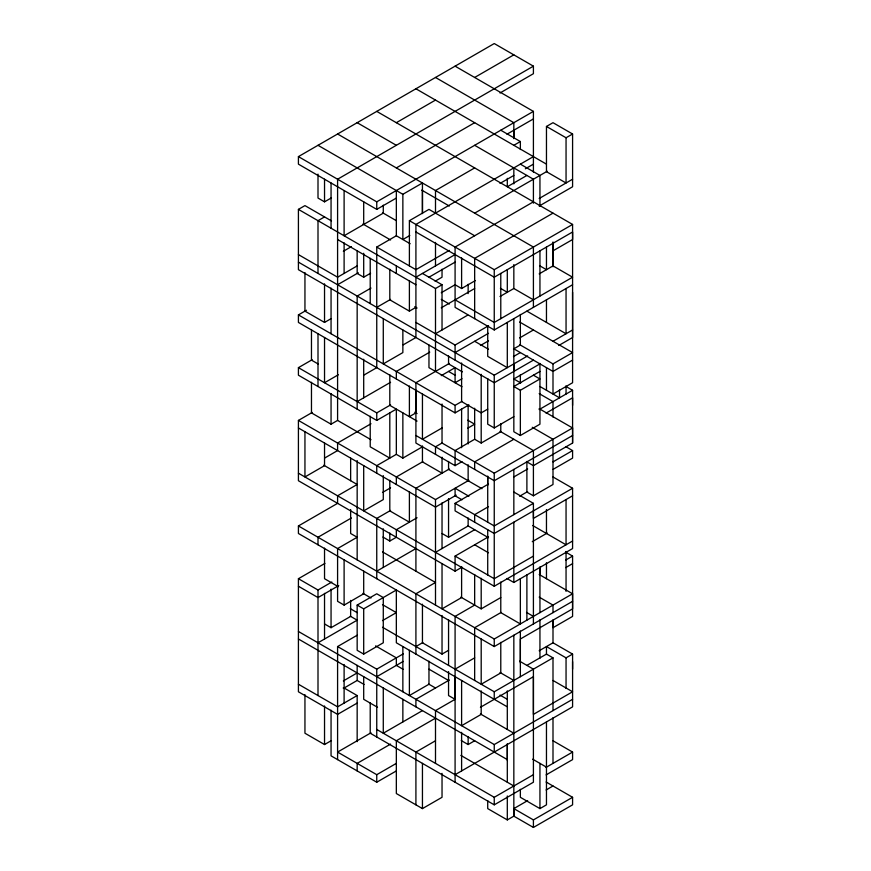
<?xml version="1.0" encoding="UTF-8"?>
<svg xmlns="http://www.w3.org/2000/svg" width="871" height="871" viewBox="0 0 871 871"><rect width="100%" height="100%" fill="white"/><g stroke="black" fill="none" stroke-linecap="round" stroke-linejoin="round"><path stroke-width="1.31" d="M357.164 703.082L337.589 714.383L298.415 691.781L298.415 578.714L324.916 563.417M533.411 360.126L494.249 382.739L298.415 269.672L298.415 209.378L304.948 205.61L331.437 220.896M318.002 695.548L318.002 590.015L298.415 578.714M318.002 333.745L318.002 386.506M357.164 635.242L337.589 646.554L337.589 759.61M500.008 92.99L533.411 73.697L533.411 66.163L337.589 179.219L337.589 420.421L370.992 439.713M357.164 460.552L357.164 559.868M357.164 250.826L357.164 273.44L363.697 277.207L370.611 273.222M370.219 702.636L370.219 733.23L494.249 804.837L533.411 782.223L533.411 676.702L480.422 707.296M376.751 736.997L376.751 669.168L403.24 653.871M364.078 374.976L376.751 367.66L376.751 247.059L396.338 235.758L410.154 243.738M422.446 213.591L422.446 182.997L402.859 194.298L402.859 239.525L409.773 235.529M409.392 265.905L409.392 220.679L428.968 209.378L474.662 235.758M415.913 804.837L415.913 752.076L435.5 740.764M415.913 654.088L415.913 593.782L435.5 582.481L382.511 551.887M461.989 461.663L455.087 465.647L415.913 443.034L415.913 390.273M403.24 344.829L415.913 337.513L415.913 224.446L533.411 156.617M435.5 605.095L435.5 499.573L298.415 420.421L298.415 480.727L455.087 571.169L461.989 567.184M435.5 371.427L435.5 288.519L442.033 284.752L442.033 329.978M455.087 676.702L455.087 782.223M488.489 536.808L455.087 556.101L455.087 571.169M455.087 382.293L455.087 367.66L441.259 375.641M468.141 293.614L468.141 284.305M487.716 574.947L487.716 529.72M487.716 522.175L487.716 476.96M507.303 760.503L507.303 744.542M527.652 800.623L513.836 808.604L513.836 816.149L507.303 819.916L487.716 808.604L487.716 800.623M546.084 782.006L572.585 797.303L572.585 804.837L533.411 827.45L513.836 816.149L513.836 635.242M513.836 522.175L513.836 582.481L572.585 548.567L572.585 488.261L552.998 476.96M513.836 514.641L513.836 469.415M513.836 371.427L513.836 363.893M513.836 138.217L513.836 130.236M520.357 662.951L520.357 639.009L572.585 608.862L572.585 556.101L565.671 552.105M533.411 623.941L533.411 510.874M513.836 492.028L533.411 503.34L533.411 518.408L572.585 495.795M526.509 461.663L533.411 465.647L533.411 450.568L500.008 431.287M539.944 658.302L539.944 619.727M539.944 575.383L539.944 567.402M546.465 654.535L546.465 646.554L566.052 657.855L572.585 654.088L572.585 706.849L455.087 774.689M526.89 665.39L546.465 654.088L552.998 657.855L552.998 710.616M572.585 654.088L552.998 642.787L552.998 620.174L552.998 627.708L572.585 616.396L572.585 593.782L539.171 574.501M539.171 273.886L552.998 265.905L552.998 241.964M566.052 688.449L566.052 657.855M533.411 465.647L572.585 443.034L572.585 397.807L546.084 413.104M572.585 292.286L572.585 337.513L558.757 345.493M396.338 198.065L376.751 209.378L298.415 164.151L298.415 156.617L494.249 43.55L533.411 66.163M396.338 122.691L435.5 100.078M474.662 77.465L513.836 54.851M318.002 174.124L318.002 198.065L324.535 201.832L331.437 197.848M396.338 167.918L474.662 122.691M324.535 216.912L318.002 220.679L318.002 273.44M298.415 156.617L376.751 201.832L533.411 111.39L533.411 172.131M506.922 134.221L533.411 118.924M474.662 167.918L435.5 190.531L435.5 212.698M513.836 145.305L520.357 141.538L520.357 149.518M546.465 126.458L566.052 137.77L566.052 182.997L546.465 171.685L546.465 126.458L552.998 122.691L572.585 134.003L572.585 186.764L539.171 206.046M343.348 251.273L351.405 246.624M566.052 137.77L572.585 134.003M357.164 265.905L337.589 277.207L298.415 254.604M500.008 183.433L513.836 175.452M525.355 168.8L533.411 164.151M337.589 284.752L358.319 272.775M507.303 186.764L526.89 175.452M468.903 404.906L455.087 412.887L298.415 322.433L298.415 314.899L306.483 310.239M474.662 213.145L547.238 171.239M370.992 288.072L357.164 296.053L357.164 409.12M304.948 272.558L304.948 311.132L324.535 322.433L331.056 318.666M449.327 250.391L415.913 269.672L376.751 247.059M533.411 201.832L455.087 247.059L455.087 307.365L494.249 329.967L572.585 284.752M539.171 198.512L572.585 179.219M415.913 277.207L455.087 254.593M376.751 307.365L390.578 299.384M428.586 277.435L455.087 262.138M435.119 281.202L442.033 277.207L442.033 269.226M552.998 213.145L474.662 258.371L474.662 318.666M422.446 446.801L402.859 458.113L396.338 454.346L396.338 409.12L376.751 420.421L298.415 375.205L298.415 367.66L312.243 359.679M389.805 269.226L389.805 299.82L409.392 311.132L415.913 307.365M441.259 292.732L455.087 284.752L461.608 288.519L475.435 280.538M409.392 220.679L494.249 269.672L572.585 224.446L572.585 382.739L552.998 394.04L552.998 363.893L519.595 344.6M441.259 307.801L474.662 288.519M338.351 374.759L324.535 382.739L324.535 337.513M552.998 250.826L572.585 239.525L572.585 231.991L494.249 277.207L415.913 231.991M435.5 333.745L467.76 315.117M500.008 296.499L513.836 288.519L533.411 299.82M298.415 420.421L312.243 412.44M429.741 352.145L396.338 371.427L396.338 378.972M357.164 401.585L390.578 382.293M415.913 322.433L455.087 345.047L488.489 325.765M311.47 382.293L311.47 412.887L331.056 424.199L337.589 420.421M455.087 352.581L488.489 333.299M449.327 363.447L415.913 382.739L415.913 412.887L409.392 416.654L409.392 386.06M480.422 345.493L488.489 340.833M298.415 367.66L376.751 412.887L390.578 404.906M370.992 423.752L337.589 443.034L337.589 450.579L324.916 457.896M519.595 337.959L533.411 329.978M455.087 382.739L461.989 378.743M513.444 349.042L520.357 345.047L520.357 314.453M513.444 356.577L520.357 352.592M298.415 262.138L494.249 375.194L527.652 355.912M552.998 341.28L572.585 329.978M298.415 314.899L455.087 405.353L461.989 401.357M540.325 363.675L513.836 378.972L520.738 382.957M396.338 454.346L376.751 465.647L376.751 473.182M442.033 427.966L422.446 439.267L422.446 394.04M539.944 371.427L513.836 386.506L520.357 390.273L539.944 378.972L533.411 375.194M552.998 363.893L572.585 352.581L519.595 321.998M487.716 409.12L481.195 412.887L461.608 401.575L461.608 363M572.585 360.126L552.998 371.427L513.836 348.814M572.585 601.328L494.249 646.554L298.415 533.488L298.415 525.953L337.589 503.34L337.589 495.795L357.164 484.494L323.762 465.212M442.414 442.816L435.5 446.801L435.5 454.346M467.76 428.184L474.662 424.188L467.76 420.203M422.827 461.663L396.338 476.96L396.338 484.494M382.511 492.474L390.578 487.814M500.781 423.752L500.781 431.733L481.195 443.034L474.662 439.267L455.087 450.568L455.087 465.647M487.716 378.526L487.716 424.188L494.249 427.966L513.836 416.654M351.405 517.973L318.002 537.255L318.002 544.789M539.171 409.566L572.585 390.273L572.585 405.353M449.327 468.979L415.913 488.261L415.913 571.18M390.578 510.428L376.751 518.408L376.751 578.714M513.836 439.267L474.662 461.88L474.662 469.415M513.836 318.666L513.836 431.733L520.357 435.5L539.944 424.188L539.944 363.447M435.5 499.573L468.903 480.28M417.067 517.744L396.338 529.72L396.338 537.255L389.805 541.022L382.892 537.037M456.23 495.131L435.5 507.107L298.415 427.966M442.033 404.013L442.033 443.034L494.249 473.182L572.585 427.966L572.585 443.034M572.585 488.261L494.249 533.488L455.087 510.874L455.087 503.34L488.489 484.047M572.585 435.5L494.249 480.727L415.913 435.5M318.002 590.015L331.829 582.035M513.836 476.96L527.652 468.979M338.732 585.584L318.002 597.56L298.415 586.248M552.998 461.88L572.585 450.579L572.585 458.113L552.998 469.415M376.751 571.18L415.913 548.567M488.489 506.661L474.662 514.641L474.662 522.175M442.033 533.488L448.554 537.255L468.141 525.953L468.141 517.973M519.595 496.241L527.652 491.582M350.643 509.546L350.643 533.488L357.164 537.255L337.589 548.567L337.589 601.328L344.11 605.095L363.697 593.782L363.697 571.18M435.5 552.334L474.662 529.72M526.89 461.434L526.89 492.028L533.411 495.795L552.998 484.494L552.998 439.267L532.268 427.291M357.164 605.095L376.751 593.782L383.284 597.56L383.284 642.776L363.697 654.088L357.164 650.321L357.164 605.095L363.697 608.862L396.338 590.015L396.338 642.776L506.922 706.631M533.411 503.34L494.249 525.953L455.087 503.34M324.535 623.941L331.056 627.708L350.643 616.396L350.643 600.435M318.002 642.787L357.164 620.174L350.262 616.178M382.511 620.609L396.338 612.629L382.511 604.648M532.268 541.686L547.238 533.041M533.411 556.101L494.249 578.714L455.087 556.101M298.415 473.193L494.249 586.248L572.585 541.022M343.348 680.915L357.164 672.935M343.348 688.449L357.164 680.469L364.078 684.464M415.913 646.554L422.827 642.558M460.846 597.114L481.195 608.862L500.781 597.56M565.671 560.086L572.585 556.101M376.751 676.702L403.24 661.405M565.671 567.631L572.585 563.635M357.164 741.657L357.164 695.548L337.589 706.849L298.415 684.236M501.163 612.411L474.662 627.708L474.662 680.469M422.446 604.202L422.446 642.776L442.033 654.088L448.554 650.321M298.415 525.953L494.249 639.009L572.585 593.782M304.948 694.655L304.948 733.23L324.535 744.542L331.056 740.775M455.087 669.157L474.662 657.855M449.327 680.022L415.913 699.315L415.913 706.849M370.992 732.794L337.589 752.076L376.751 774.689L396.338 763.377M422.446 710.616L383.284 733.23L383.284 688.003M474.662 574.501L474.662 605.095L455.087 616.396L455.087 699.315L435.5 710.616L435.5 763.377M539.171 650.768L552.998 642.787M390.578 744.095L357.164 763.377L357.164 770.922M435.5 718.161L396.338 740.764L396.338 793.535L422.446 808.604L442.033 797.303L442.033 773.361M382.511 627.262L494.249 691.77L552.998 657.855M331.056 710.181L331.056 755.843L376.751 782.223L396.338 770.922M461.227 740.546L468.141 744.542L474.662 740.764M298.415 631.475L494.249 744.542L572.585 699.315M376.751 729.463L494.249 797.303L533.411 774.689M546.084 767.373L572.585 752.076L572.585 759.61L546.084 774.907M546.084 789.986L552.998 785.99M520.357 789.322L520.357 797.303L539.944 808.604L546.465 804.837L546.465 721.928M513.836 808.604L533.411 819.916L572.585 797.303M455.087 66.163L533.411 111.39M435.5 77.465L513.836 122.691L513.836 138.652M500.781 130.225L520.357 141.538M415.913 88.777L546.084 163.933M520.357 164.151L539.944 175.452L539.944 206.046M474.662 145.305L533.411 179.219L533.411 203.172M376.751 111.39L572.585 224.446M357.164 122.691L396.338 145.305M337.589 134.003L533.411 247.059L533.411 307.365M421.673 190.085L449.327 206.046M552.998 265.905L572.585 277.207L494.249 322.433L455.087 299.82M539.563 265.688L546.465 269.672L546.465 247.059M318.002 145.305L402.859 194.298M382.511 212.698L396.338 220.679M500.39 288.29L507.303 292.286L507.303 269.672M526.89 311.132L566.052 333.745L566.052 288.519M362.924 224.01L390.578 239.971M422.446 273.44L442.033 284.752M298.415 209.378L435.5 288.519M337.589 239.525L415.913 284.752M441.259 299.384L449.327 304.033M565.671 386.289L572.585 390.273M414.77 306.701L417.067 308.029M474.662 341.28L488.489 349.26M539.944 386.506L559.53 397.807L559.53 389.827M539.171 393.605L552.998 401.585L552.998 417.1M539.171 408.673L572.585 427.966M462.381 371.873L448.554 363.893L448.554 355.912M448.554 371.427L455.468 375.423M461.989 386.724L428.968 367.66L428.968 345.047M565.671 446.583L572.585 450.579M414.77 412.223L417.067 413.551M318.383 364.111L311.47 360.126L311.47 329.532M417.067 421.085L389.805 405.353L389.805 374.759M481.957 488.707L448.554 469.415L448.554 461.434M532.649 525.507L566.052 544.789L566.052 499.573M468.903 496.241L455.087 488.261L455.087 495.795L461.989 499.791M467.76 525.725L488.489 537.701M474.662 544.789L488.489 552.769M506.922 578.486L513.836 582.481M539.171 597.114L552.998 605.095L552.998 612.629M526.509 612.411L533.411 616.396M519.595 661.176L533.411 669.157L533.411 714.383L572.585 691.77L552.998 680.469M362.924 593.347L370.992 597.996M500.008 672.488L513.836 680.469M338.351 586.695L324.535 578.714L324.535 548.12M350.262 608.644L357.164 612.629M500.008 695.102L506.922 699.086M428.968 669.168L448.554 680.469M552.998 740.775L572.585 752.076M375.597 645.89L396.338 657.855L396.338 665.39L403.24 669.385M428.586 684.018L435.5 688.003M455.087 699.315L448.554 695.548L448.554 671.606M480.422 713.948L513.836 733.23M337.589 646.554L376.751 669.168M532.649 759.174L546.465 767.155M298.415 639.009L506.922 759.392M343.348 687.567L357.164 695.548M377.524 707.296L363.697 699.315L363.697 676.702M460.846 755.397L513.836 785.99M572.585 661.622L572.585 669.168M566.052 386.06L566.052 394.04M566.052 551.441L566.052 591.355M552.998 243.292L552.998 266.787M552.998 717.715L552.998 763.377M546.465 299.82L546.465 322.433M546.465 367.66L546.465 390.273M546.465 509.546L546.465 533.488M546.465 562.753L546.465 578.714M539.944 250.826L539.944 296.053M539.944 566.967L539.944 612.629M539.944 763.377L539.944 808.604M533.411 465.201L533.411 495.795M533.411 819.916L533.411 827.45M526.89 574.947L526.89 620.163M520.357 374.759L520.357 382.739M520.357 390.273L520.357 435.5M520.357 578.714L520.357 623.941L500.781 612.629L500.781 582.035M520.357 631.029L520.357 676.702M513.836 167.918L513.836 183.879M513.836 264.577L513.836 288.519M507.303 178.337L507.303 186.318M507.303 322.433L507.303 367.66L487.716 356.359L487.716 325.765M507.303 690.888L507.303 729.463M507.303 743.649L507.303 782.223M507.303 795.974L507.303 819.916M500.781 273.44L500.781 318.666M500.781 642.341L500.781 672.935L481.195 684.236L481.195 639.009M494.249 269.672L494.249 329.967M494.249 375.194L494.249 427.966M494.249 473.182L494.249 586.248M494.249 639.009L494.249 646.554M494.249 691.77L494.249 699.315M494.249 744.542L494.249 752.076M494.249 797.303L494.249 804.837M487.716 476.067L487.716 485.376M481.195 374.312L481.195 443.034M481.195 578.268L481.195 608.862M481.195 690.888L481.195 714.383L461.608 725.695L461.608 680.469M474.662 408.227L474.662 439.267M468.141 405.353L468.141 443.927M468.141 464.766L468.141 480.727M468.141 736.561L468.141 744.542M461.608 257.925L461.608 288.519M461.608 409.12L461.608 447.694M461.608 566.967L461.608 597.56L442.033 608.862L442.033 563.635M461.608 732.348L461.608 770.922M455.087 345.047L455.087 360.126M455.087 405.353L455.087 412.887M448.554 498.68L448.554 537.255M448.554 619.727L448.554 665.39M442.033 457.221L442.033 473.182L422.446 461.88L422.446 445.919M442.033 502.894L442.033 548.567M442.033 615.514L442.033 654.088M435.5 242.41L435.5 265.905M428.968 661.187L428.968 684.236L409.392 695.548L409.392 650.321M422.446 190.531L422.446 213.145M422.446 763.377L422.446 808.604M409.392 280.538L409.392 311.132M409.392 491.592L409.392 522.175L389.805 510.874L389.805 480.28M402.859 329.978L402.859 352.592L383.284 363.893L383.284 318.666M402.859 412.887L402.859 458.113M402.859 646.554L402.859 691.77M402.859 699.315L402.859 721.928M396.338 190.531L396.338 235.758M396.338 265.905L396.338 273.44M389.805 412.887L389.805 458.113L370.219 446.801L370.219 416.207M389.805 533.041L389.805 541.022M383.284 205.164L383.284 213.145L344.11 235.758L344.11 190.531M383.284 475.62L383.284 499.573L363.697 510.874L363.697 465.647M383.284 528.828L383.284 567.402M376.751 201.832L376.751 209.378M376.751 412.887L376.751 420.421M376.751 774.689L376.751 782.223M370.219 258.371L370.219 303.598M363.697 201.832L363.697 224.446M363.697 253.265L363.697 277.207M363.697 359.233L363.697 397.807M363.697 608.862L363.697 654.088M357.164 665.39L357.164 680.469M350.643 458.113L350.643 480.727M344.11 242.846L344.11 273.44M344.11 559.868L344.11 605.095M344.11 664.508L344.11 703.082M331.056 182.997L331.056 228.213M331.056 288.072L331.056 333.745M331.056 393.605L331.056 424.199M331.056 589.134L331.056 627.708M324.535 179.219L324.535 201.832M324.535 283.859L324.535 322.433M324.535 443.034L324.535 465.647L304.948 476.96L304.948 431.733M324.535 593.347L324.535 639.009M324.535 705.967L324.535 744.542"/></g></svg>
